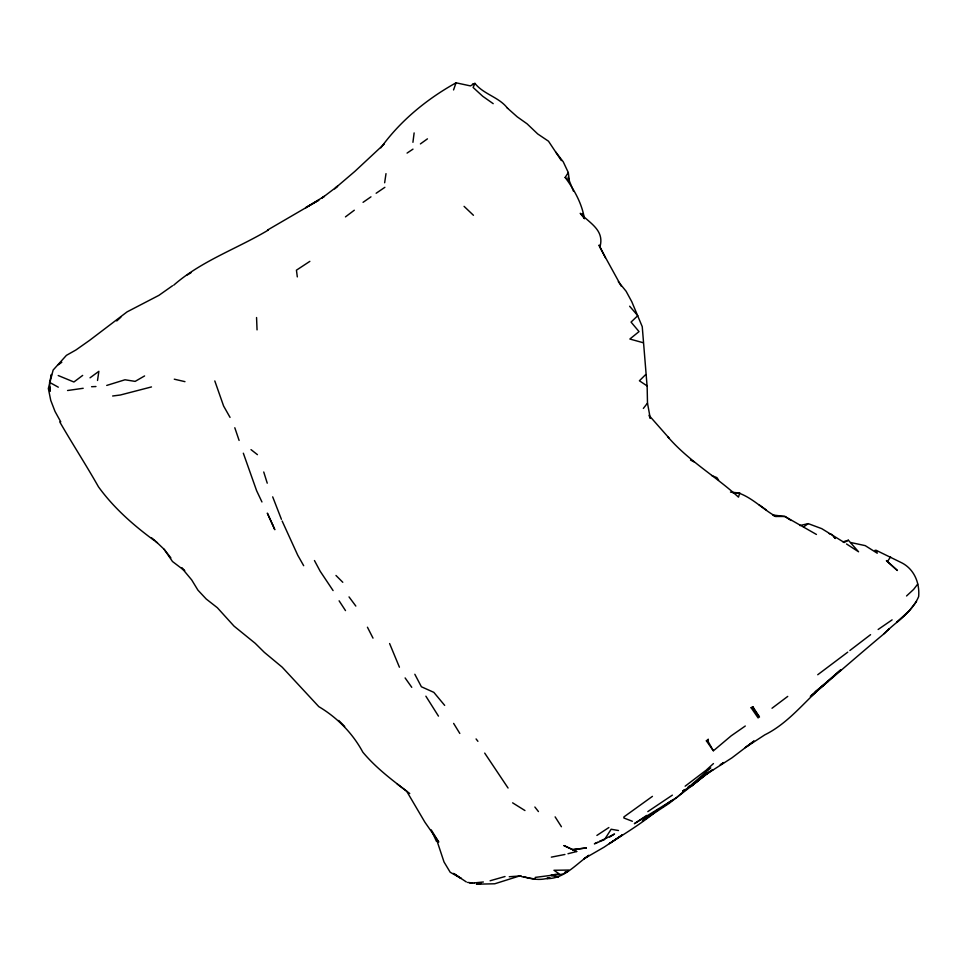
<?xml version="1.0" encoding="UTF-8"?>
<svg xmlns="http://www.w3.org/2000/svg" width="967" height="967" viewBox="0 0 967 967"><rect width="100%" height="100%" fill="white"/><g stroke="black" fill="none" stroke-linecap="round" stroke-linejoin="round"><path stroke-width="1.45" d="M621.261 286.172L599.842 247.25C604.907 230.339 590.039 223.425 580.236 213.296L584.406 218.566C581.941 203.541 574.205 189.556 565.151 177.457L568.306 172.549L563.241 161.815L555.783 152.085M50.308 387.187L49.933 391.43L49.595 382.388L51.432 374.471L51.191 377.287M752.809 706.708L758.14 717.949L751.117 707.735L752.809 706.708L759.482 717.079L752.713 707.53L751.117 707.735M412.933 142.306L414.13 132.914M97.522 380.466L98.864 371.316L90.04 377.819M384.648 182.775L386.002 173.649M707.856 741.024L708.303 739.211L706.381 740.819L713.368 750.827L707.856 741.024L706.381 740.819M453.547 89.943L456.049 82.811L470.397 85.894L474.966 83.404C483.488 94.355 499.274 97.123 507.627 108.401M733.107 493.025L739.707 493.049L738.486 497.147C715.52 476.163 688.214 460.594 667.786 436.758M588.722 855.42L583.959 858.805L604.145 847.128L622.349 834.884L609.367 843.623C626.314 832.635 643.575 822.337 658.914 808.98L642.318 820.995L668.959 803.492L708.738 772.633L706.248 774.337L731.971 757.826L754.055 741.012L745.267 747.588L764.812 734.847C790.184 722.301 806.611 698.621 828.151 681.264L815.181 692.058L840.758 669.841L811.41 695.877C835.609 675.099 859.639 654.163 884.104 633.699C895.926 621.733 911.905 612.679 918.65 596.579C919.871 582.509 913.851 568.342 900.531 562.226L875.921 550.187M380.853 147.842C400.278 120.766 427.003 98.96 456.049 82.811M887.416 561.573L886.388 560.582L897.388 570.506L887.416 561.573L890.571 556.907M917.695 584.116L913.61 589.423L906.55 595.974M643.345 408.425L647.491 403.106L647.165 387.054L642.245 326.665L631.789 301.728L626.108 291.26L618.312 281.675M909.27 610.769L896.784 622.397L909.27 610.769L916.523 601.498M60.764 421.866L55.01 411.422L50.743 400.35L48.35 388.504L53.125 370.059L66.421 355.348L75.922 349.981L89.568 340.372L127.088 311.87L158.914 295.346L172.561 285.724M888.347 629.602L888.854 629.082L884.104 633.699M645.69 374.555L639.405 380.78L646.947 385.821M335.706 187.731L354.841 171.401L384.298 143.962M698.089 779.801L690.946 786.509L703.565 776.199L690.329 786.534L708.146 772.693L699.105 778.834L701.45 777.166M334.667 188.879L337.568 186.184L322.192 197.884L324.247 196.374L305.645 207.724L318.856 200.145L267.545 230.049M701.728 777.275L694.536 783.536L701.571 777.408M695.406 782.774L699.709 778.798M116.753 320.959L120.863 317.188M706.067 770.252L713.465 763.567M810.322 696.361L819.569 688.202M710.757 767.919L676.803 797.461L634.364 823.691L646.657 815.435M713.537 750.682L731.173 735.839L745.291 726.012M58.395 364.716L61.815 362.25M688.093 787.041L689.386 785.99M847.745 652.157L817.731 674.736M849.86 650.513L870.566 634.666M772.017 708.243L787.73 696.409M588.77 855.432C575.728 864.425 564.051 878.967 546.814 878.616L549.619 877.758M173.746 285.156C201.535 260.812 237.036 248.785 268.355 230.037M705.33 770.832L685.144 786.195M345.449 216.886L354.309 210.214M82.678 375.414L73.903 382.001L58.225 375.534M846.524 543.974L858.563 551.782L848.373 540.239L844.215 542.463L821.732 528.647L808.231 523.63L803.601 526.93M623.848 816.958L652.435 796.361M420.403 143.914L427.438 138.849M672.367 795.14L647.805 811.603M683.149 790.982L685.373 789.398M309.851 261.356L296.434 270.18L297.316 276.9M363.06 202.333L370.965 196.833M892.106 619.871L878.145 629.481M662.939 806.696L671.932 800.458L666.372 804.302M376.151 193.255L384.866 187.32M407.071 153.088L412.982 149.136M699.105 778.834L712.981 769.611L703.783 775.498M596.893 835.428L608.859 827.547M609.657 837.035L614.516 834.001L605.995 838.316M187.296 274.942L190.982 272.767M144.591 375.933L135.15 381.385L124.973 379.777L106.721 385.434M597.449 842.317L594.391 843.828L604.532 839.598L611.144 829.239L618.481 830.52M599.528 841.278L604.786 838.933M739.707 493.049L730.496 492.094M520.041 875.812L494.766 883.778L476.453 884.189L481.264 883.367M848.373 540.239L843.079 541.822L844.215 542.463M490.1 880.768L505.028 876.513M472.5 84.117L474.966 83.404L473.105 87.453L482.726 96.277L493.194 103.662M151.481 386.933L120.343 395.007L112.643 395.999M567.992 853.728L576.683 851.516L564.003 845.605L576.683 851.516M558.503 877.081L551.009 875.522L555.203 874.482M565.006 872.077L567.798 871.388L562.782 874.132L551.009 875.522M549.667 877.577C541.315 880.695 532.08 879.414 523.8 876.682M564.921 854.477L551.335 857.137M799.902 525.54L808.231 523.63M550.803 875.401L559.059 873.769L553.958 870.276L568.838 870.046M67.557 390.511L83.186 388.287M550.537 875.425L535.138 877.42M474.362 882.895L483.367 881.989M509.258 876.731L521.358 875.897M91.587 386.715L95.951 386.534M773.6 515.641L775.848 516.475L784.95 516.487L791.079 520.488M469.817 883.028L474.035 883.076M467.605 882.412L472.452 882.968M772.706 514.976L784.95 516.487L816.438 534.449M521.745 876.706L535.126 879.063M850.851 542.535L865.211 545.63L877.262 553.221M174.278 379.185L184.963 381.651M643.164 342.717L629.855 339.03L639.03 331.596L631.052 322.084L637.773 315.677L629.638 306.225M829.202 533.651L831.958 534.57L835.391 538.51L833.687 536.492M623.86 817.997L632.358 821.273M711.615 475.486L716.91 477.625L718.541 480.019M690.511 460.074L694.27 461.972M739.997 493.508C753.474 498.815 763.362 509.536 775.848 516.475M759.035 504.762L766.396 510.032M49.595 382.388L58.322 387.187M512.619 802.84L524.948 810.539M466.312 881.94L453.559 873.419L461.211 878.459L450.187 872.246L444.022 861.972L436.987 840.819M157.44 542.825C135.489 527.027 114.408 508.884 98.453 486.8C86.039 464.861 72.307 443.696 59.749 421.902M874.99 550.32L877.226 551.855M184.008 570.264L172.489 561.513L164.124 549.292L155.76 541.363M184.733 570.651L181.53 567.714L191.684 579.91L197.933 590.148L206.225 599.02L217.345 607.723L234.038 626.133L255.191 643.297L264.317 652.338L282.219 667.206L318.808 706.647C337.253 717.599 352.617 733.24 362.818 752.157C376.187 768.269 393.231 780.84 409.742 793.532M397.219 783.995L406.672 791.224L424.876 822.168L438.752 842.064L431.234 829.879L436.431 841.314M251.009 449.619L257.44 454.659M151.541 537.821L154.708 540.372M565.151 177.457L569.358 180.914L573.54 191.333M507.373 108.074L517.2 116.814L527.088 123.824L537.7 133.942L548.494 141.206L561.368 160.595M464.075 206.358L473.443 215.278M335.984 575.474L342.789 582.291M338.704 720.439L344.687 726.495M648.99 415.327L669.116 438.148M438.462 716.124L425.879 696.192M534.872 807.022L538.438 811.567M164.124 549.292L170.869 557.886M476.078 738.945L477.916 741.314M349.027 596.905L355.832 606.067M444.675 705.378L433.832 692.36L421.394 686.763L414.831 674.265M508.062 788.032L484.697 753.1M405.113 677.927L411.761 687.319M333.083 590.571L320.174 571.243L314.456 560.546M339.115 600.821L345.497 610.6M555.118 816.861L561.416 826.737M453.632 723.401L459.808 733.445M303.674 565.695L297.763 555.263L282.146 521.032M230.037 417.381L223.607 406.031L214.807 380.938M367.436 627.22L373.008 638.135M599.262 245.388L605.439 257.754M261.948 501.958L256.618 490.716L243.333 453.209M399.419 667.206L389.604 643.538M649.425 416.342L650.283 418.373L647.491 403.106M281.421 519.315L272.694 496.857M599.044 245.183L599.842 247.25M582.533 213.489L584.406 218.566M234.8 427.752L239.103 440.432M568.1 177.179L569.358 180.914L568.306 172.549M263.737 471.993L267.243 483.174M256.557 317.539L257.053 329.88M684.938 789.556L682.714 791.344L684.866 789.628M722.554 763.326L720.197 764.897L723.715 762.552L722.554 763.326M586.34 847.938L572.585 849.642L586.34 847.938M272.549 524.525L267.327 513.139L274.809 529.698L272.549 524.525"/></g></svg>
